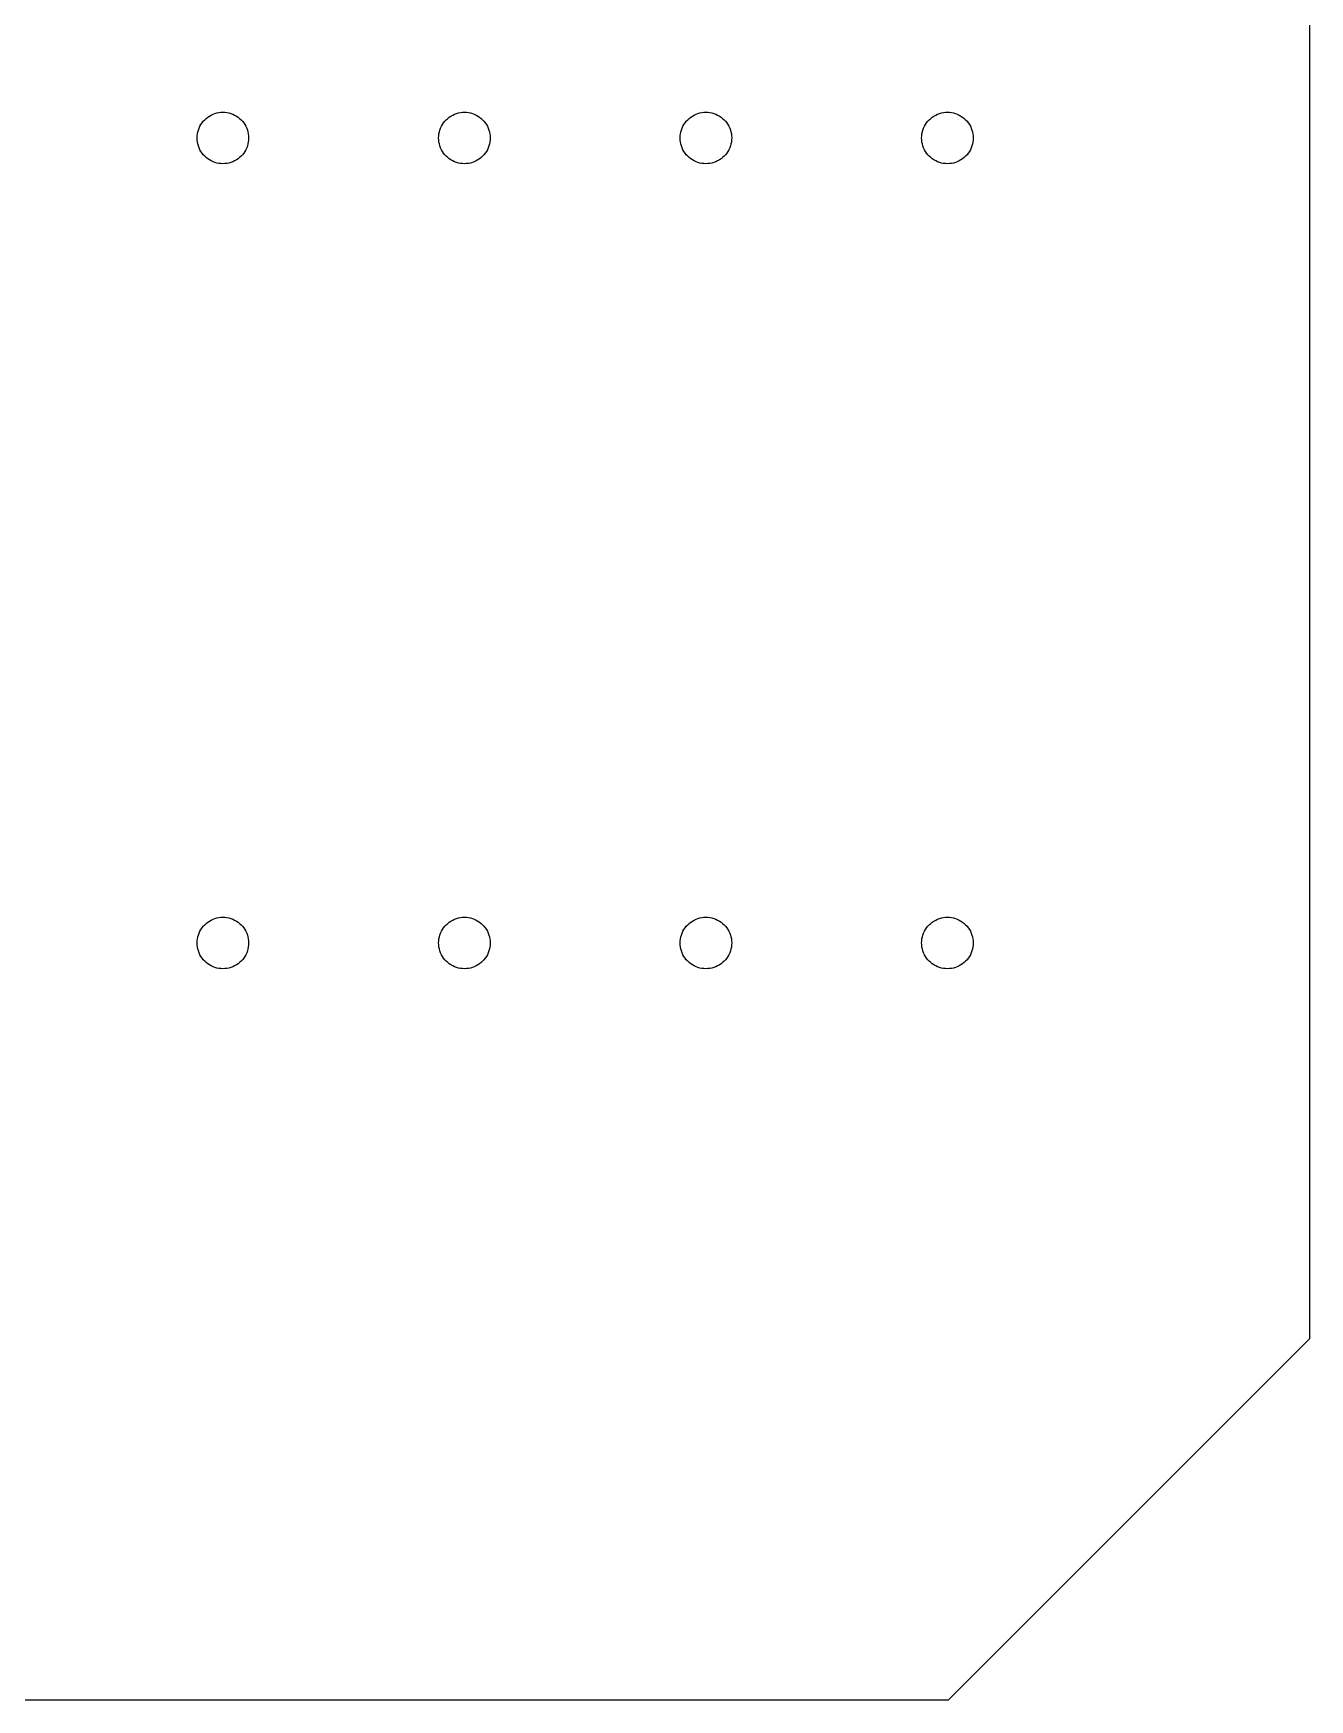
# Model space of a CAD drawing. Extents: x -2 to 337, y 54 to 261.
# Drawn here: x 257.4 to 336.7, y 54.4 to 157.9 of the extents above; entities that cross this region are included whole.
import ezdxf

# ---------------------------------------------------------------- set-up
doc = ezdxf.new("R2010")
doc.units = 0
doc.layers.get('0').update_dxf_attribs({"linetype": 'CONTINUOUS'})

msp = doc.modelspace()

# ---------------------------------------------------------------- linework, layer by layer
at = {"color": 7}
for p, q in [((336.709964, 76.863058), (336.709964, 261.436656)), ((267.731974, 152.048934), (267.783987, 152.163034)), ((267.783987, 152.163034), (267.845992, 152.272635)), ((267.845992, 152.272635), (267.915983, 152.377035)), ((267.915983, 152.377035), (267.992973, 152.475733)), ((267.992973, 152.475733), (268.078994, 152.568034)), ((268.078994, 152.568034), (268.17097, 152.653234)), ((268.17097, 152.653234), (268.269974, 152.731035)), ((268.269974, 152.731035), (268.373973, 152.800834)), ((268.373973, 152.800834), (268.483983, 152.862234)), ((268.483983, 152.862234), (268.597973, 152.914835)), ((268.597973, 152.914835), (268.71597, 152.958333)), ((268.71597, 152.958333), (268.835971, 152.992434)), ((268.835971, 152.992434), (268.959979, 153.016931)), ((268.959979, 153.016931), (269.083988, 153.03172)), ((269.083988, 153.03172), (269.209972, 153.03663)), ((269.209972, 153.03663), (269.335984, 153.03172)), ((269.335984, 153.03172), (269.459992, 153.016931)), ((269.459992, 153.016931), (269.583972, 152.992434)), ((269.583972, 152.992434), (269.703973, 152.958333)), ((269.703973, 152.958333), (269.82197, 152.914835)), ((269.82197, 152.914835), (269.935988, 152.862234)), ((269.935988, 152.862234), (270.04597, 152.800834)), ((270.04597, 152.800834), (270.149969, 152.731035)), ((270.149969, 152.731035), (270.248973, 152.653234)), ((270.248973, 152.653234), (270.340977, 152.568034)), ((270.340977, 152.568034), (270.42697, 152.475733)), ((270.42697, 152.475733), (270.503989, 152.377035)), ((270.503989, 152.377035), (270.57398, 152.272635)), ((270.57398, 152.272635), (270.635984, 152.163034)), ((270.635984, 152.163034), (270.687969, 152.048934)), ((282.731972, 152.048934), (282.783986, 152.163034)), ((282.783986, 152.163034), (282.84599, 152.272635)), ((282.84599, 152.272635), (282.915981, 152.377035)), ((282.915981, 152.377035), (282.992971, 152.475733)), ((282.992971, 152.475733), (283.078964, 152.568034)), ((283.078964, 152.568034), (283.170969, 152.653234)), ((283.170969, 152.653234), (283.269972, 152.731035)), ((283.269972, 152.731035), (283.373971, 152.800834)), ((283.373971, 152.800834), (283.483981, 152.862234)), ((283.483981, 152.862234), (283.597971, 152.914835)), ((283.597971, 152.914835), (283.715968, 152.958333)), ((283.715968, 152.958333), (283.835969, 152.992434)), ((283.835969, 152.992434), (283.959977, 153.016931)), ((283.959977, 153.016931), (284.083986, 153.03172)), ((284.083986, 153.03172), (284.20997, 153.03663)), ((284.20997, 153.03663), (284.335982, 153.03172)), ((284.335982, 153.03172), (284.45999, 153.016931)), ((284.45999, 153.016931), (284.583971, 152.992434)), ((284.583971, 152.992434), (284.703972, 152.958333)), ((284.703972, 152.958333), (284.821969, 152.914835)), ((284.821969, 152.914835), (284.935986, 152.862234)), ((284.935986, 152.862234), (285.045968, 152.800834)), ((285.045968, 152.800834), (285.149967, 152.731035)), ((285.149967, 152.731035), (285.248971, 152.653234)), ((285.248971, 152.653234), (285.340975, 152.568034)), ((285.340975, 152.568034), (285.426968, 152.475733)), ((285.426968, 152.475733), (285.503987, 152.377035)), ((285.503987, 152.377035), (285.573978, 152.272635)), ((285.573978, 152.272635), (285.635982, 152.163034)), ((285.635982, 152.163034), (285.687968, 152.048934)), ((297.73197, 152.048934), (297.783984, 152.163034)), ((297.783984, 152.163034), (297.845988, 152.272635)), ((297.845988, 152.272635), (297.915979, 152.377035)), ((297.915979, 152.377035), (297.992969, 152.475733)), ((297.992969, 152.475733), (298.078991, 152.568034)), ((298.078991, 152.568034), (298.170967, 152.653234)), ((298.170967, 152.653234), (298.26997, 152.731035)), ((298.26997, 152.731035), (298.373969, 152.800834)), ((298.373969, 152.800834), (298.48398, 152.862234)), ((298.48398, 152.862234), (298.597969, 152.914835)), ((298.597969, 152.914835), (298.715966, 152.958333)), ((298.715966, 152.958333), (298.835967, 152.992434)), ((298.835967, 152.992434), (298.959976, 153.016931)), ((298.959976, 153.016931), (299.083984, 153.03172)), ((299.083984, 153.03172), (299.209968, 153.03663)), ((299.209968, 153.03663), (299.33598, 153.03172)), ((299.33598, 153.03172), (299.459989, 153.016931)), ((299.459989, 153.016931), (299.583969, 152.992434)), ((299.583969, 152.992434), (299.70397, 152.958333)), ((299.70397, 152.958333), (299.821967, 152.914835)), ((299.821967, 152.914835), (299.935985, 152.862234)), ((299.935985, 152.862234), (300.045967, 152.800834)), ((300.045967, 152.800834), (300.149966, 152.731035)), ((300.149966, 152.731035), (300.248969, 152.653234)), ((300.248969, 152.653234), (300.340974, 152.568034)), ((300.340974, 152.568034), (300.426967, 152.475733)), ((300.426967, 152.475733), (300.503985, 152.377035)), ((300.503985, 152.377035), (300.573976, 152.272635)), ((300.573976, 152.272635), (300.63598, 152.163034)), ((300.63598, 152.163034), (300.687966, 152.048934)), ((312.731968, 152.048934), (312.783982, 152.163034)), ((312.783982, 152.163034), (312.845986, 152.272635)), ((312.845986, 152.272635), (312.915977, 152.377035)), ((312.915977, 152.377035), (312.992968, 152.475733)), ((312.992968, 152.475733), (313.078989, 152.568034)), ((313.078989, 152.568034), (313.170965, 152.653234)), ((313.170965, 152.653234), (313.269969, 152.731035)), ((313.269969, 152.731035), (313.373968, 152.800834)), ((313.373968, 152.800834), (313.483978, 152.862234)), ((313.483978, 152.862234), (313.597967, 152.914835)), ((313.597967, 152.914835), (313.715964, 152.958333)), ((313.715964, 152.958333), (313.835965, 152.992434)), ((313.835965, 152.992434), (313.959974, 153.016931)), ((313.959974, 153.016931), (314.083982, 153.03172)), ((314.083982, 153.03172), (314.209966, 153.03663)), ((314.209966, 153.03663), (314.335978, 153.03172)), ((314.335978, 153.03172), (314.459987, 153.016931)), ((314.459987, 153.016931), (314.583967, 152.992434)), ((314.583967, 152.992434), (314.703968, 152.958333)), ((314.703968, 152.958333), (314.821965, 152.914835)), ((314.821965, 152.914835), (314.935983, 152.862234)), ((314.935983, 152.862234), (315.045965, 152.800834)), ((315.045965, 152.800834), (315.149964, 152.731035)), ((315.149964, 152.731035), (315.248967, 152.653234)), ((315.248967, 152.653234), (315.340972, 152.568034)), ((315.340972, 152.568034), (315.426965, 152.475733)), ((315.426965, 152.475733), (315.503983, 152.377035)), ((315.503983, 152.377035), (315.573974, 152.272635)), ((315.573974, 152.272635), (315.635979, 152.163034)), ((315.635979, 152.163034), (315.687964, 152.048934)), ((267.609941, 151.436634), (267.615021, 151.562135)), ((267.615021, 151.311135), (267.609941, 151.436634)), ((267.615021, 151.562135), (267.629979, 151.686934)), ((267.629979, 151.186334), (267.615021, 151.311135)), ((267.629979, 151.686934), (267.653968, 151.810135)), ((267.653968, 151.063135), (267.629979, 151.186334)), ((267.653968, 151.810135), (267.687975, 151.931033)), ((267.687975, 151.931033), (267.731974, 152.048934)), ((270.687969, 152.048934), (270.731968, 151.931033)), ((270.731968, 151.931033), (270.765976, 151.810135)), ((270.765976, 151.810135), (270.789964, 151.686934)), ((270.789964, 151.186334), (270.765976, 151.063135)), ((270.789964, 151.686934), (270.804922, 151.562135)), ((270.804922, 151.311135), (270.789964, 151.186334)), ((270.804922, 151.562135), (270.810002, 151.436634)), ((270.810002, 151.436634), (270.804922, 151.311135)), ((282.609939, 151.436634), (282.615019, 151.562135)), ((282.615019, 151.311135), (282.609939, 151.436634)), ((282.615019, 151.562135), (282.629977, 151.686934)), ((282.629977, 151.186334), (282.615019, 151.311135)), ((282.629977, 151.686934), (282.653966, 151.810135)), ((282.653966, 151.063135), (282.629977, 151.186334)), ((282.653966, 151.810135), (282.687974, 151.931033)), ((282.687974, 151.931033), (282.731972, 152.048934)), ((285.687968, 152.048934), (285.731966, 151.931033)), ((285.731966, 151.931033), (285.765974, 151.810135)), ((285.765974, 151.810135), (285.789963, 151.686934)), ((285.789963, 151.186334), (285.765974, 151.063135)), ((285.789963, 151.686934), (285.80492, 151.562135)), ((285.80492, 151.311135), (285.789963, 151.186334)), ((285.80492, 151.562135), (285.81, 151.436634)), ((285.81, 151.436634), (285.80492, 151.311135)), ((297.609937, 151.436634), (297.615017, 151.562135)), ((297.615017, 151.311135), (297.609937, 151.436634)), ((297.615017, 151.562135), (297.629975, 151.686934)), ((297.629975, 151.186334), (297.615017, 151.311135)), ((297.629975, 151.686934), (297.653964, 151.810135)), ((297.653964, 151.063135), (297.629975, 151.186334)), ((297.653964, 151.810135), (297.687972, 151.931033)), ((297.687972, 151.931033), (297.73197, 152.048934)), ((300.687966, 152.048934), (300.731964, 151.931033)), ((300.731964, 151.931033), (300.765972, 151.810135)), ((300.765972, 151.810135), (300.789961, 151.686934)), ((300.789961, 151.186334), (300.765972, 151.063135)), ((300.789961, 151.686934), (300.804919, 151.562135)), ((300.804919, 151.311135), (300.789961, 151.186334)), ((300.804919, 151.562135), (300.809999, 151.436634)), ((300.809999, 151.436634), (300.804919, 151.311135)), ((312.609936, 151.436634), (312.615016, 151.562135)), ((312.615016, 151.311135), (312.609936, 151.436634)), ((312.615016, 151.562135), (312.629973, 151.686934)), ((312.629973, 151.186334), (312.615016, 151.311135)), ((312.629973, 151.686934), (312.653962, 151.810135)), ((312.653962, 151.063135), (312.629973, 151.186334)), ((312.653962, 151.810135), (312.68797, 151.931033)), ((312.68797, 151.931033), (312.731968, 152.048934)), ((315.687964, 152.048934), (315.731962, 151.931033)), ((315.731962, 151.931033), (315.76597, 151.810135)), ((315.76597, 151.810135), (315.789959, 151.686934)), ((315.789959, 151.186334), (315.76597, 151.063135)), ((315.789959, 151.686934), (315.804917, 151.562135)), ((315.804917, 151.311135), (315.789959, 151.186334)), ((315.804917, 151.562135), (315.809997, 151.436634)), ((315.809997, 151.436634), (315.804917, 151.311135)), ((267.687975, 150.942234), (267.653968, 151.063135)), ((267.731974, 150.824336), (267.687975, 150.942234)), ((267.783987, 150.710233), (267.731974, 150.824336)), ((267.845992, 150.600635), (267.783987, 150.710233)), ((267.915983, 150.496134), (267.845992, 150.600635)), ((267.992973, 150.397534), (267.915983, 150.496134)), ((268.078994, 150.305236), (267.992973, 150.397534)), ((268.17097, 150.219934), (268.078994, 150.305236)), ((268.269974, 150.142235), (268.17097, 150.219934)), ((268.373973, 150.072433), (268.269974, 150.142235)), ((270.149969, 150.142235), (270.04597, 150.072433)), ((270.248973, 150.219934), (270.149969, 150.142235)), ((270.340977, 150.305236), (270.248973, 150.219934)), ((270.42697, 150.397534), (270.340977, 150.305236)), ((270.503989, 150.496134), (270.42697, 150.397534)), ((270.57398, 150.600635), (270.503989, 150.496134)), ((270.635984, 150.710233), (270.57398, 150.600635)), ((270.687969, 150.824336), (270.635984, 150.710233)), ((270.731968, 150.942234), (270.687969, 150.824336)), ((270.765976, 151.063135), (270.731968, 150.942234)), ((282.687974, 150.942234), (282.653966, 151.063135)), ((282.731972, 150.824336), (282.687974, 150.942234)), ((282.783986, 150.710233), (282.731972, 150.824336)), ((282.84599, 150.600635), (282.783986, 150.710233)), ((282.915981, 150.496134), (282.84599, 150.600635)), ((282.992971, 150.397534), (282.915981, 150.496134)), ((283.078964, 150.305236), (282.992971, 150.397534)), ((283.170969, 150.219934), (283.078964, 150.305236)), ((283.269972, 150.142235), (283.170969, 150.219934)), ((283.373971, 150.072433), (283.269972, 150.142235)), ((285.149967, 150.142235), (285.045968, 150.072433)), ((285.248971, 150.219934), (285.149967, 150.142235)), ((285.340975, 150.305236), (285.248971, 150.219934)), ((285.426968, 150.397534), (285.340975, 150.305236)), ((285.503987, 150.496134), (285.426968, 150.397534)), ((285.573978, 150.600635), (285.503987, 150.496134)), ((285.635982, 150.710233), (285.573978, 150.600635)), ((285.687968, 150.824336), (285.635982, 150.710233)), ((285.731966, 150.942234), (285.687968, 150.824336)), ((285.765974, 151.063135), (285.731966, 150.942234)), ((297.687972, 150.942234), (297.653964, 151.063135)), ((297.73197, 150.824336), (297.687972, 150.942234)), ((297.783984, 150.710233), (297.73197, 150.824336)), ((297.845988, 150.600635), (297.783984, 150.710233)), ((297.915979, 150.496134), (297.845988, 150.600635)), ((297.992969, 150.397534), (297.915979, 150.496134)), ((298.078991, 150.305236), (297.992969, 150.397534)), ((298.170967, 150.219934), (298.078991, 150.305236)), ((298.26997, 150.142235), (298.170967, 150.219934)), ((298.373969, 150.072433), (298.26997, 150.142235)), ((300.149966, 150.142235), (300.045967, 150.072433)), ((300.248969, 150.219934), (300.149966, 150.142235)), ((300.340974, 150.305236), (300.248969, 150.219934)), ((300.426967, 150.397534), (300.340974, 150.305236)), ((300.503985, 150.496134), (300.426967, 150.397534)), ((300.573976, 150.600635), (300.503985, 150.496134)), ((300.63598, 150.710233), (300.573976, 150.600635)), ((300.687966, 150.824336), (300.63598, 150.710233)), ((300.731964, 150.942234), (300.687966, 150.824336)), ((300.765972, 151.063135), (300.731964, 150.942234)), ((312.68797, 150.942234), (312.653962, 151.063135)), ((312.731968, 150.824336), (312.68797, 150.942234)), ((312.783982, 150.710233), (312.731968, 150.824336)), ((312.845986, 150.600635), (312.783982, 150.710233)), ((312.915977, 150.496134), (312.845986, 150.600635)), ((312.992968, 150.397534), (312.915977, 150.496134)), ((313.078989, 150.305236), (312.992968, 150.397534)), ((313.170965, 150.219934), (313.078989, 150.305236)), ((313.269969, 150.142235), (313.170965, 150.219934)), ((313.373968, 150.072433), (313.269969, 150.142235)), ((315.149964, 150.142235), (315.045965, 150.072433)), ((315.248967, 150.219934), (315.149964, 150.142235)), ((315.340972, 150.305236), (315.248967, 150.219934)), ((315.426965, 150.397534), (315.340972, 150.305236)), ((315.503983, 150.496134), (315.426965, 150.397534)), ((315.573974, 150.600635), (315.503983, 150.496134)), ((315.635979, 150.710233), (315.573974, 150.600635)), ((315.687964, 150.824336), (315.635979, 150.710233)), ((315.731962, 150.942234), (315.687964, 150.824336)), ((315.76597, 151.063135), (315.731962, 150.942234)), ((268.483983, 150.011033), (268.373973, 150.072433)), ((268.597973, 149.958435), (268.483983, 150.011033)), ((268.71597, 149.914934), (268.597973, 149.958435)), ((268.835971, 149.880836), (268.71597, 149.914934)), ((268.959979, 149.856339), (268.835971, 149.880836)), ((269.083988, 149.84155), (268.959979, 149.856339)), ((269.209972, 149.83664), (269.083988, 149.84155)), ((269.335984, 149.84155), (269.209972, 149.83664)), ((269.459992, 149.856339), (269.335984, 149.84155)), ((269.583972, 149.880836), (269.459992, 149.856339)), ((269.703973, 149.914934), (269.583972, 149.880836)), ((269.82197, 149.958435), (269.703973, 149.914934)), ((269.935988, 150.011033), (269.82197, 149.958435)), ((270.04597, 150.072433), (269.935988, 150.011033)), ((283.483981, 150.011033), (283.373971, 150.072433)), ((283.597971, 149.958435), (283.483981, 150.011033)), ((283.715968, 149.914934), (283.597971, 149.958435)), ((283.835969, 149.880836), (283.715968, 149.914934)), ((283.959977, 149.856339), (283.835969, 149.880836)), ((284.083986, 149.84155), (283.959977, 149.856339)), ((284.20997, 149.83664), (284.083986, 149.84155)), ((284.335982, 149.84155), (284.20997, 149.83664)), ((284.45999, 149.856339), (284.335982, 149.84155)), ((284.583971, 149.880836), (284.45999, 149.856339)), ((284.703972, 149.914934), (284.583971, 149.880836)), ((284.821969, 149.958435), (284.703972, 149.914934)), ((284.935986, 150.011033), (284.821969, 149.958435)), ((285.045968, 150.072433), (284.935986, 150.011033)), ((298.48398, 150.011033), (298.373969, 150.072433)), ((298.597969, 149.958435), (298.48398, 150.011033)), ((298.715966, 149.914934), (298.597969, 149.958435)), ((298.835967, 149.880836), (298.715966, 149.914934)), ((298.959976, 149.856339), (298.835967, 149.880836)), ((299.083984, 149.84155), (298.959976, 149.856339)), ((299.209968, 149.83664), (299.083984, 149.84155)), ((299.33598, 149.84155), (299.209968, 149.83664)), ((299.459989, 149.856339), (299.33598, 149.84155)), ((299.583969, 149.880836), (299.459989, 149.856339)), ((299.70397, 149.914934), (299.583969, 149.880836)), ((299.821967, 149.958435), (299.70397, 149.914934)), ((299.935985, 150.011033), (299.821967, 149.958435)), ((300.045967, 150.072433), (299.935985, 150.011033)), ((313.483978, 150.011033), (313.373968, 150.072433)), ((313.597967, 149.958435), (313.483978, 150.011033)), ((313.715964, 149.914934), (313.597967, 149.958435)), ((313.835965, 149.880836), (313.715964, 149.914934)), ((313.959974, 149.856339), (313.835965, 149.880836)), ((314.083982, 149.84155), (313.959974, 149.856339)), ((314.209966, 149.83664), (314.083982, 149.84155)), ((314.335978, 149.84155), (314.209966, 149.83664)), ((314.459987, 149.856339), (314.335978, 149.84155)), ((314.583967, 149.880836), (314.459987, 149.856339)), ((314.703968, 149.914934), (314.583967, 149.880836)), ((314.821965, 149.958435), (314.703968, 149.914934)), ((314.935983, 150.011033), (314.821965, 149.958435)), ((315.045965, 150.072433), (314.935983, 150.011033)), ((267.915983, 102.377036), (267.992973, 102.475735)), ((267.992973, 102.475735), (268.078994, 102.568035)), ((268.078994, 102.568035), (268.17097, 102.653236)), ((268.17097, 102.653236), (268.269974, 102.731036)), ((268.269974, 102.731036), (268.373973, 102.800835)), ((268.373973, 102.800835), (268.483983, 102.862235)), ((268.483983, 102.862235), (268.597973, 102.914836)), ((268.597973, 102.914836), (268.71597, 102.958335)), ((268.71597, 102.958335), (268.835971, 102.992436)), ((268.835971, 102.992436), (268.959979, 103.016932)), ((268.959979, 103.016932), (269.083988, 103.031721)), ((269.083988, 103.031721), (269.209972, 103.036632)), ((269.209972, 103.036632), (269.335984, 103.031721)), ((269.335984, 103.031721), (269.459992, 103.016932)), ((269.459992, 103.016932), (269.583972, 102.992436)), ((269.583972, 102.992436), (269.703973, 102.958335)), ((269.703973, 102.958335), (269.82197, 102.914836)), ((269.82197, 102.914836), (269.935988, 102.862235)), ((269.935988, 102.862235), (270.04597, 102.800835)), ((270.04597, 102.800835), (270.149969, 102.731036)), ((270.149969, 102.731036), (270.248973, 102.653236)), ((270.248973, 102.653236), (270.340977, 102.568035)), ((270.340977, 102.568035), (270.42697, 102.475735)), ((270.42697, 102.475735), (270.503989, 102.377036)), ((282.915981, 102.377036), (282.992971, 102.475735)), ((282.992971, 102.475735), (283.078964, 102.568035)), ((283.078964, 102.568035), (283.170969, 102.653236)), ((283.170969, 102.653236), (283.269972, 102.731036)), ((283.269972, 102.731036), (283.373971, 102.800835)), ((283.373971, 102.800835), (283.483981, 102.862235)), ((283.483981, 102.862235), (283.597971, 102.914836)), ((283.597971, 102.914836), (283.715968, 102.958335)), ((283.715968, 102.958335), (283.835969, 102.992436)), ((283.835969, 102.992436), (283.959977, 103.016932)), ((283.959977, 103.016932), (284.083986, 103.031721)), ((284.083986, 103.031721), (284.20997, 103.036632)), ((284.20997, 103.036632), (284.335982, 103.031721)), ((284.335982, 103.031721), (284.45999, 103.016932)), ((284.45999, 103.016932), (284.583971, 102.992436)), ((284.583971, 102.992436), (284.703972, 102.958335)), ((284.703972, 102.958335), (284.821969, 102.914836)), ((284.821969, 102.914836), (284.935986, 102.862235)), ((284.935986, 102.862235), (285.045968, 102.800835)), ((285.045968, 102.800835), (285.149967, 102.731036)), ((285.149967, 102.731036), (285.248971, 102.653236)), ((285.248971, 102.653236), (285.340975, 102.568035)), ((285.340975, 102.568035), (285.426968, 102.475735)), ((285.426968, 102.475735), (285.503987, 102.377036)), ((297.915979, 102.377036), (297.992969, 102.475735)), ((297.992969, 102.475735), (298.078991, 102.568035)), ((298.078991, 102.568035), (298.170967, 102.653236)), ((298.170967, 102.653236), (298.26997, 102.731036)), ((298.26997, 102.731036), (298.373969, 102.800835)), ((298.373969, 102.800835), (298.48398, 102.862235)), ((298.48398, 102.862235), (298.597969, 102.914836)), ((298.597969, 102.914836), (298.715966, 102.958335)), ((298.715966, 102.958335), (298.835967, 102.992436)), ((298.835967, 102.992436), (298.959976, 103.016932)), ((298.959976, 103.016932), (299.083984, 103.031721)), ((299.083984, 103.031721), (299.209968, 103.036632)), ((299.209968, 103.036632), (299.33598, 103.031721)), ((299.33598, 103.031721), (299.459989, 103.016932)), ((299.459989, 103.016932), (299.583969, 102.992436)), ((299.583969, 102.992436), (299.70397, 102.958335)), ((299.70397, 102.958335), (299.821967, 102.914836)), ((299.821967, 102.914836), (299.935985, 102.862235)), ((299.935985, 102.862235), (300.045967, 102.800835)), ((300.045967, 102.800835), (300.149966, 102.731036)), ((300.149966, 102.731036), (300.248969, 102.653236)), ((300.248969, 102.653236), (300.340974, 102.568035)), ((300.340974, 102.568035), (300.426967, 102.475735)), ((300.426967, 102.475735), (300.503985, 102.377036)), ((312.915977, 102.377036), (312.992968, 102.475735)), ((312.992968, 102.475735), (313.078989, 102.568035)), ((313.078989, 102.568035), (313.170965, 102.653236)), ((313.170965, 102.653236), (313.269969, 102.731036)), ((313.269969, 102.731036), (313.373968, 102.800835)), ((313.373968, 102.800835), (313.483978, 102.862235)), ((313.483978, 102.862235), (313.597967, 102.914836)), ((313.597967, 102.914836), (313.715964, 102.958335)), ((313.715964, 102.958335), (313.835965, 102.992436)), ((313.835965, 102.992436), (313.959974, 103.016932)), ((313.959974, 103.016932), (314.083982, 103.031721)), ((314.083982, 103.031721), (314.209966, 103.036632)), ((314.209966, 103.036632), (314.335978, 103.031721)), ((314.335978, 103.031721), (314.459987, 103.016932)), ((314.459987, 103.016932), (314.583967, 102.992436)), ((314.583967, 102.992436), (314.703968, 102.958335)), ((314.703968, 102.958335), (314.821965, 102.914836)), ((314.821965, 102.914836), (314.935983, 102.862235)), ((314.935983, 102.862235), (315.045965, 102.800835)), ((315.045965, 102.800835), (315.149964, 102.731036)), ((315.149964, 102.731036), (315.248967, 102.653236)), ((315.248967, 102.653236), (315.340972, 102.568035)), ((315.340972, 102.568035), (315.426965, 102.475735)), ((315.426965, 102.475735), (315.503983, 102.377036)), ((267.609941, 101.436635), (267.615021, 101.562133)), ((267.615021, 101.311133), (267.609941, 101.436635)), ((267.615021, 101.562133), (267.629979, 101.686935)), ((267.629979, 101.686935), (267.653968, 101.810133)), ((267.653968, 101.810133), (267.687975, 101.931035)), ((267.687975, 101.931035), (267.731974, 102.048936)), ((267.731974, 102.048936), (267.783987, 102.163035)), ((267.783987, 102.163035), (267.845992, 102.272633)), ((267.845992, 102.272633), (267.915983, 102.377036)), ((270.503989, 102.377036), (270.57398, 102.272633)), ((270.57398, 102.272633), (270.635984, 102.163035)), ((270.635984, 102.163035), (270.687969, 102.048936)), ((270.687969, 102.048936), (270.731968, 101.931035)), ((270.731968, 101.931035), (270.765976, 101.810133)), ((270.765976, 101.810133), (270.789964, 101.686935)), ((270.789964, 101.686935), (270.804922, 101.562133)), ((270.804922, 101.562133), (270.810002, 101.436635)), ((270.810002, 101.436635), (270.804922, 101.311133)), ((282.609939, 101.436635), (282.615019, 101.562133)), ((282.615019, 101.311133), (282.609939, 101.436635)), ((282.615019, 101.562133), (282.629977, 101.686935)), ((282.629977, 101.686935), (282.653966, 101.810133)), ((282.653966, 101.810133), (282.687974, 101.931035)), ((282.687974, 101.931035), (282.731972, 102.048936)), ((282.731972, 102.048936), (282.783986, 102.163035)), ((282.783986, 102.163035), (282.84599, 102.272633)), ((282.84599, 102.272633), (282.915981, 102.377036)), ((285.503987, 102.377036), (285.573978, 102.272633)), ((285.573978, 102.272633), (285.635982, 102.163035)), ((285.635982, 102.163035), (285.687968, 102.048936)), ((285.687968, 102.048936), (285.731966, 101.931035)), ((285.731966, 101.931035), (285.765974, 101.810133)), ((285.765974, 101.810133), (285.789963, 101.686935)), ((285.789963, 101.686935), (285.80492, 101.562133)), ((285.80492, 101.562133), (285.81, 101.436635)), ((285.81, 101.436635), (285.80492, 101.311133)), ((297.609937, 101.436635), (297.615017, 101.562133)), ((297.615017, 101.311133), (297.609937, 101.436635)), ((297.615017, 101.562133), (297.629975, 101.686935)), ((297.629975, 101.686935), (297.653964, 101.810133)), ((297.653964, 101.810133), (297.687972, 101.931035)), ((297.687972, 101.931035), (297.73197, 102.048936)), ((297.73197, 102.048936), (297.783984, 102.163035)), ((297.783984, 102.163035), (297.845988, 102.272633)), ((297.845988, 102.272633), (297.915979, 102.377036)), ((300.503985, 102.377036), (300.573976, 102.272633)), ((300.573976, 102.272633), (300.63598, 102.163035)), ((300.63598, 102.163035), (300.687966, 102.048936)), ((300.687966, 102.048936), (300.731964, 101.931035)), ((300.731964, 101.931035), (300.765972, 101.810133)), ((300.765972, 101.810133), (300.789961, 101.686935)), ((300.789961, 101.686935), (300.804919, 101.562133)), ((300.804919, 101.562133), (300.809999, 101.436635)), ((300.809999, 101.436635), (300.804919, 101.311133)), ((312.609936, 101.436635), (312.615016, 101.562133)), ((312.615016, 101.311133), (312.609936, 101.436635)), ((312.615016, 101.562133), (312.629973, 101.686935)), ((312.629973, 101.686935), (312.653962, 101.810133)), ((312.653962, 101.810133), (312.68797, 101.931035)), ((312.68797, 101.931035), (312.731968, 102.048936)), ((312.731968, 102.048936), (312.783982, 102.163035)), ((312.783982, 102.163035), (312.845986, 102.272633)), ((312.845986, 102.272633), (312.915977, 102.377036)), ((315.503983, 102.377036), (315.573974, 102.272633)), ((315.573974, 102.272633), (315.635979, 102.163035)), ((315.635979, 102.163035), (315.687964, 102.048936)), ((315.687964, 102.048936), (315.731962, 101.931035)), ((315.731962, 101.931035), (315.76597, 101.810133)), ((315.76597, 101.810133), (315.789959, 101.686935)), ((315.789959, 101.686935), (315.804917, 101.562133)), ((315.804917, 101.562133), (315.809997, 101.436635)), ((315.809997, 101.436635), (315.804917, 101.311133)), ((267.629979, 101.186335), (267.615021, 101.311133)), ((267.653968, 101.063133), (267.629979, 101.186335)), ((267.687975, 100.942235), (267.653968, 101.063133)), ((267.731974, 100.824334), (267.687975, 100.942235)), ((267.783987, 100.710234), (267.731974, 100.824334)), ((267.845992, 100.600633), (267.783987, 100.710234)), ((267.915983, 100.496135), (267.845992, 100.600633)), ((267.992973, 100.397535), (267.915983, 100.496135)), ((268.078994, 100.305234), (267.992973, 100.397535)), ((270.42697, 100.397535), (270.340977, 100.305234)), ((270.503989, 100.496135), (270.42697, 100.397535)), ((270.57398, 100.600633), (270.503989, 100.496135)), ((270.635984, 100.710234), (270.57398, 100.600633)), ((270.687969, 100.824334), (270.635984, 100.710234)), ((270.731968, 100.942235), (270.687969, 100.824334)), ((270.765976, 101.063133), (270.731968, 100.942235)), ((270.789964, 101.186335), (270.765976, 101.063133)), ((270.804922, 101.311133), (270.789964, 101.186335)), ((282.629977, 101.186335), (282.615019, 101.311133)), ((282.653966, 101.063133), (282.629977, 101.186335)), ((282.687974, 100.942235), (282.653966, 101.063133)), ((282.731972, 100.824334), (282.687974, 100.942235)), ((282.783986, 100.710234), (282.731972, 100.824334)), ((282.84599, 100.600633), (282.783986, 100.710234)), ((282.915981, 100.496135), (282.84599, 100.600633)), ((282.992971, 100.397535), (282.915981, 100.496135)), ((283.078964, 100.305234), (282.992971, 100.397535)), ((285.426968, 100.397535), (285.340975, 100.305234)), ((285.503987, 100.496135), (285.426968, 100.397535)), ((285.573978, 100.600633), (285.503987, 100.496135)), ((285.635982, 100.710234), (285.573978, 100.600633)), ((285.687968, 100.824334), (285.635982, 100.710234)), ((285.731966, 100.942235), (285.687968, 100.824334)), ((285.765974, 101.063133), (285.731966, 100.942235)), ((285.789963, 101.186335), (285.765974, 101.063133)), ((285.80492, 101.311133), (285.789963, 101.186335)), ((297.629975, 101.186335), (297.615017, 101.311133)), ((297.653964, 101.063133), (297.629975, 101.186335)), ((297.687972, 100.942235), (297.653964, 101.063133)), ((297.73197, 100.824334), (297.687972, 100.942235)), ((297.783984, 100.710234), (297.73197, 100.824334)), ((297.845988, 100.600633), (297.783984, 100.710234)), ((297.915979, 100.496135), (297.845988, 100.600633)), ((297.992969, 100.397535), (297.915979, 100.496135)), ((298.078991, 100.305234), (297.992969, 100.397535)), ((300.426967, 100.397535), (300.340974, 100.305234)), ((300.503985, 100.496135), (300.426967, 100.397535)), ((300.573976, 100.600633), (300.503985, 100.496135)), ((300.63598, 100.710234), (300.573976, 100.600633)), ((300.687966, 100.824334), (300.63598, 100.710234)), ((300.731964, 100.942235), (300.687966, 100.824334)), ((300.765972, 101.063133), (300.731964, 100.942235)), ((300.789961, 101.186335), (300.765972, 101.063133)), ((300.804919, 101.311133), (300.789961, 101.186335)), ((312.629973, 101.186335), (312.615016, 101.311133)), ((312.653962, 101.063133), (312.629973, 101.186335)), ((312.68797, 100.942235), (312.653962, 101.063133)), ((312.731968, 100.824334), (312.68797, 100.942235)), ((312.783982, 100.710234), (312.731968, 100.824334)), ((312.845986, 100.600633), (312.783982, 100.710234)), ((312.915977, 100.496135), (312.845986, 100.600633)), ((312.992968, 100.397535), (312.915977, 100.496135)), ((313.078989, 100.305234), (312.992968, 100.397535)), ((315.426965, 100.397535), (315.340972, 100.305234)), ((315.503983, 100.496135), (315.426965, 100.397535)), ((315.573974, 100.600633), (315.503983, 100.496135)), ((315.635979, 100.710234), (315.573974, 100.600633)), ((315.687964, 100.824334), (315.635979, 100.710234)), ((315.731962, 100.942235), (315.687964, 100.824334)), ((315.76597, 101.063133), (315.731962, 100.942235)), ((315.789959, 101.186335), (315.76597, 101.063133)), ((315.804917, 101.311133), (315.789959, 101.186335)), ((268.17097, 100.219935), (268.078994, 100.305234)), ((268.269974, 100.142234), (268.17097, 100.219935)), ((268.373973, 100.072435), (268.269974, 100.142234)), ((268.483983, 100.011034), (268.373973, 100.072435)), ((268.597973, 99.958434), (268.483983, 100.011034)), ((268.71597, 99.914935), (268.597973, 99.958434)), ((268.835971, 99.880834), (268.71597, 99.914935)), ((268.959979, 99.856337), (268.835971, 99.880834)), ((269.083988, 99.841549), (268.959979, 99.856337)), ((269.209972, 99.836638), (269.083988, 99.841549)), ((269.335984, 99.841549), (269.209972, 99.836638)), ((269.459992, 99.856337), (269.335984, 99.841549)), ((269.583972, 99.880834), (269.459992, 99.856337)), ((269.703973, 99.914935), (269.583972, 99.880834)), ((269.82197, 99.958434), (269.703973, 99.914935)), ((269.935988, 100.011034), (269.82197, 99.958434)), ((270.04597, 100.072435), (269.935988, 100.011034)), ((270.149969, 100.142234), (270.04597, 100.072435)), ((270.248973, 100.219935), (270.149969, 100.142234)), ((270.340977, 100.305234), (270.248973, 100.219935)), ((283.170969, 100.219935), (283.078964, 100.305234)), ((283.269972, 100.142234), (283.170969, 100.219935)), ((283.373971, 100.072435), (283.269972, 100.142234)), ((283.483981, 100.011034), (283.373971, 100.072435)), ((283.597971, 99.958434), (283.483981, 100.011034)), ((283.715968, 99.914935), (283.597971, 99.958434)), ((283.835969, 99.880834), (283.715968, 99.914935)), ((283.959977, 99.856337), (283.835969, 99.880834)), ((284.083986, 99.841549), (283.959977, 99.856337)), ((284.20997, 99.836638), (284.083986, 99.841549)), ((284.335982, 99.841549), (284.20997, 99.836638)), ((284.45999, 99.856337), (284.335982, 99.841549)), ((284.583971, 99.880834), (284.45999, 99.856337)), ((284.703972, 99.914935), (284.583971, 99.880834)), ((284.821969, 99.958434), (284.703972, 99.914935)), ((284.935986, 100.011034), (284.821969, 99.958434)), ((285.045968, 100.072435), (284.935986, 100.011034)), ((285.149967, 100.142234), (285.045968, 100.072435)), ((285.248971, 100.219935), (285.149967, 100.142234)), ((285.340975, 100.305234), (285.248971, 100.219935)), ((298.170967, 100.219935), (298.078991, 100.305234)), ((298.26997, 100.142234), (298.170967, 100.219935)), ((298.373969, 100.072435), (298.26997, 100.142234)), ((298.48398, 100.011034), (298.373969, 100.072435)), ((298.597969, 99.958434), (298.48398, 100.011034)), ((298.715966, 99.914935), (298.597969, 99.958434)), ((298.835967, 99.880834), (298.715966, 99.914935)), ((298.959976, 99.856337), (298.835967, 99.880834)), ((299.083984, 99.841549), (298.959976, 99.856337)), ((299.209968, 99.836638), (299.083984, 99.841549)), ((299.33598, 99.841549), (299.209968, 99.836638)), ((299.459989, 99.856337), (299.33598, 99.841549)), ((299.583969, 99.880834), (299.459989, 99.856337)), ((299.70397, 99.914935), (299.583969, 99.880834)), ((299.821967, 99.958434), (299.70397, 99.914935)), ((299.935985, 100.011034), (299.821967, 99.958434)), ((300.045967, 100.072435), (299.935985, 100.011034)), ((300.149966, 100.142234), (300.045967, 100.072435)), ((300.248969, 100.219935), (300.149966, 100.142234)), ((300.340974, 100.305234), (300.248969, 100.219935)), ((313.170965, 100.219935), (313.078989, 100.305234)), ((313.269969, 100.142234), (313.170965, 100.219935)), ((313.373968, 100.072435), (313.269969, 100.142234)), ((313.483978, 100.011034), (313.373968, 100.072435)), ((313.597967, 99.958434), (313.483978, 100.011034)), ((313.715964, 99.914935), (313.597967, 99.958434)), ((313.835965, 99.880834), (313.715964, 99.914935)), ((313.959974, 99.856337), (313.835965, 99.880834)), ((314.083982, 99.841549), (313.959974, 99.856337)), ((314.209966, 99.836638), (314.083982, 99.841549)), ((314.335978, 99.841549), (314.209966, 99.836638)), ((314.459987, 99.856337), (314.335978, 99.841549)), ((314.583967, 99.880834), (314.459987, 99.856337)), ((314.703968, 99.914935), (314.583967, 99.880834)), ((314.821965, 99.958434), (314.703968, 99.914935)), ((314.935983, 100.011034), (314.821965, 99.958434)), ((315.045965, 100.072435), (314.935983, 100.011034)), ((315.149964, 100.142234), (315.045965, 100.072435)), ((315.248967, 100.219935), (315.149964, 100.142234)), ((315.340972, 100.305234), (315.248967, 100.219935)), ((314.283965, 54.436655), (336.709964, 76.863058)), ((-2.29, 54.436655), (314.283965, 54.436655))]:
    msp.add_line(p, q, dxfattribs=at)

doc.saveas('drawing.dxf')
